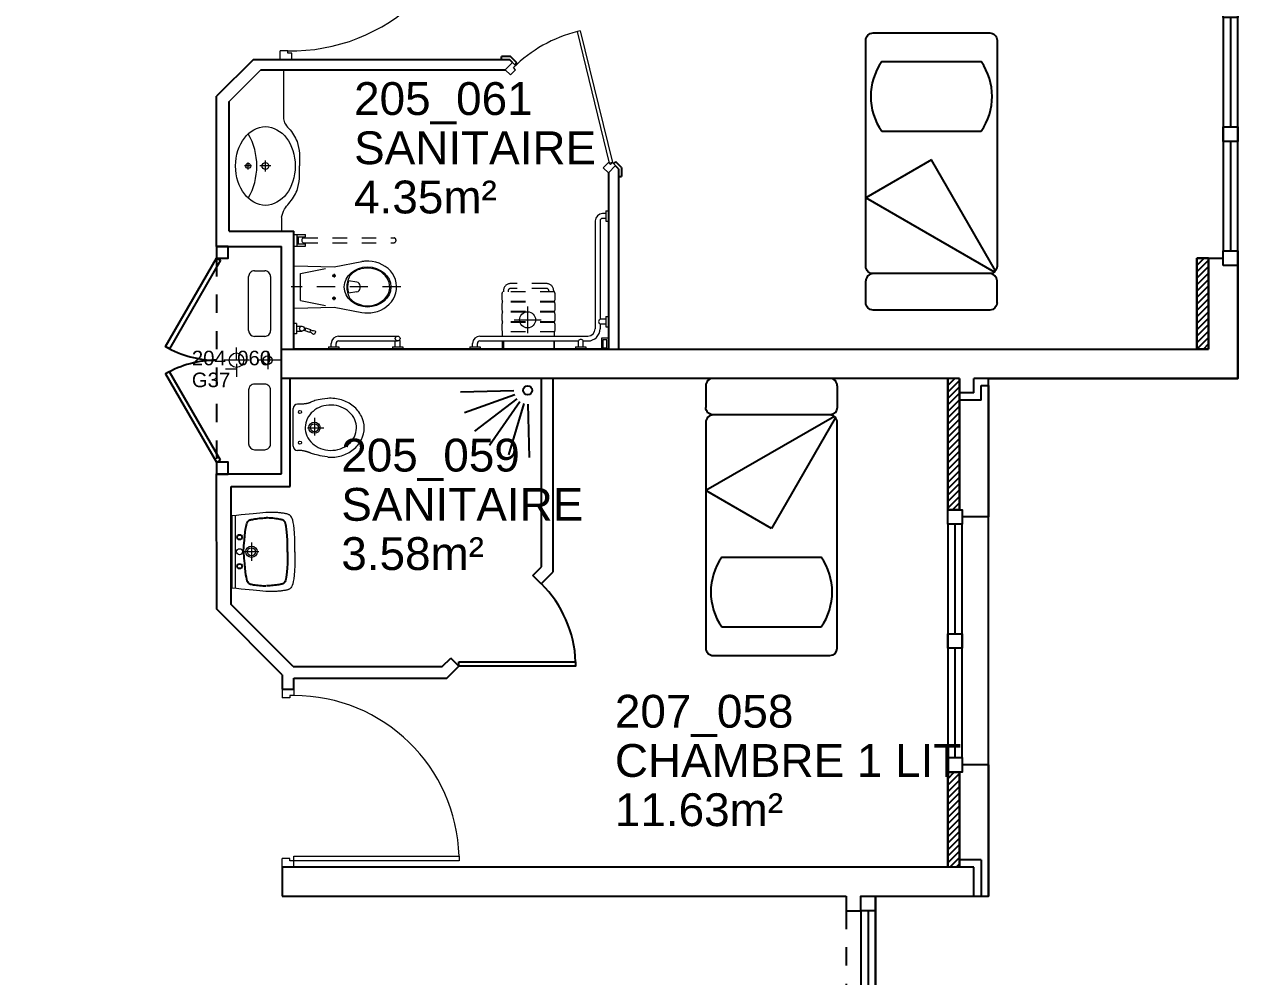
# Model space of a CAD drawing. Header units: metres. Extents: x -5 to 211, y -2 to 116.
# Drawn here: x 202.53 to 210.85, y 55.72 to 62.25 of the extents above; entities that cross this region are included whole.
import ezdxf

# ---------------------------------------------------------------- set-up
doc = ezdxf.new("R2010")
doc.units = ezdxf.units.M
doc.header["$MEASUREMENT"] = 0
for name, pattern in [('CACHÉ', [0.25, 0.125, -0.125]), ('CONTINU', [0]), ('HIDDEN2', [0.1875, 0.125, -0.0625])]:
    doc.linetypes.add(name, pattern=pattern)
doc.layers.get('0').update_dxf_attribs({"linetype": 'CONTINUOUS'})
for name, color, linetype, lineweight in [('003 Mur porteur', 7, 'CONTINUOUS', 18), ('A_PORT', 8, 'CONTINUOUS', 0), ('A_SANI', 5, 'CONTINU', 0)]:
    doc.layers.add(name, color=color, linetype=linetype, lineweight=lineweight)
for name, color, linetype in [('003 murs porteurs', 7, 'CONTINUOUS'), ('004 cloisons', 7, 'CONTINUOUS'), ('004 isolation', 7, 'CONTINUOUS'), ('005 Portes', 7, 'CONTINUOUS'), ('007 Fenêtre', 7, 'CONTINUOUS'), ('011 Sanitaire', 5, 'CONTINUOUS'), ('400 Lits', 150, 'CONTINUOUS'), ('A_Etiqu_Gaine', 8, 'CONTINUOUS'), ('A_Etiqu_Gaine_code', 8, 'CONTINUOUS'), ('A_Etiqu_Local', 8, 'CONTINUOUS'), ('A_PORT_Creer', 8, 'CONTINUOUS'), ('CONTOUR', 54, 'CONTINUOUS')]:
    doc.layers.add(name, color=color, linetype=linetype)
doc.styles.add('Attribut', font='arial.ttf')

# ---------------------------------------------------------------- blocks, each defined once
blk = doc.blocks.new('BROCA4-G957')
at = {"layer": '004 cloisons', "color": 1, "linetype": 'Continuous'}
for p, q in [((65.799568, 16.849983), (65.799561, 15.249981)), ((65.849564, 16.849983), (65.849564, 16.099981)), ((65.899559, 15.249981), (65.899567, 16.849983)), ((65.849564, 15.999983), (65.849564, 15.249981))]:
    blk.add_line(p, q, dxfattribs=at)
at = {"layer": '004 cloisons', "color": 7, "linetype": 'Continuous'}
for points in [[(65.799568, 16.849983), (65.799568, 16.949982), (65.899567, 16.949982), (65.899567, 16.849983)], [(65.799568, 15.999983), (65.799568, 16.099981), (65.899567, 16.099981), (65.899567, 15.999983)], [(65.799561, 15.149982), (65.799561, 15.249981), (65.899559, 15.249981), (65.899559, 15.149982)]]:
    blk.add_lwpolyline(points, close=True, dxfattribs=at)
blk = doc.blocks.new('BROCA4-G1077')
at = {"layer": '004 cloisons', "color": 1, "linetype": 'Continuous'}
for p, q in [((63.911427, 13.375127), (63.911411, 11.775125)), ((63.961414, 13.375127), (63.961414, 12.625125)), ((64.011429, 11.775125), (64.011429, 13.375127)), ((63.961414, 12.525126), (63.961414, 11.775125))]:
    blk.add_line(p, q, dxfattribs=at)
at = {"layer": '004 cloisons', "color": 7, "linetype": 'Continuous'}
for points in [[(63.911427, 13.375127), (63.911427, 13.475125), (64.011429, 13.475125), (64.011429, 13.375127)], [(63.911427, 12.525126), (63.911427, 12.625125), (64.011429, 12.625125), (64.011429, 12.525126)], [(63.911411, 11.675126), (63.911411, 11.775125), (64.011429, 11.775125), (64.011429, 11.675126)]]:
    blk.add_lwpolyline(points, close=True, dxfattribs=at)
blk = doc.blocks.new('BROCA4-G1076')
at = {"layer": '005 Portes', "color": 7, "linetype": 'Continuous'}
for points in [[(58.925999, 15.184748), (58.576, 14.578531), (58.550018, 14.593531), (58.900017, 15.199747)], [(58.925999, 13.814745), (58.576, 14.420961), (58.550018, 14.405962), (58.900017, 13.799746)]]:
    blk.add_lwpolyline(points, close=True, dxfattribs=at)
at = {"layer": '005 Portes', "color": 3, "linetype": 'Continuous'}
for centre, start, end in [((58.900017, 15.199747), 239.999979, 269.999973), ((58.900017, 13.799746), 89.999989, 119.99999)]:
    blk.add_arc(centre, 0.7, start, end, dxfattribs=at)
blk = doc.blocks.new('BROCA4-G1075')
at = {"layer": '005 Portes', "color": 6, "linetype": 'CACHÉ'}
blk.add_line((58.900017, 15.199747), (58.900017, 13.799746), dxfattribs=at)
at = {"layer": '005 Portes', "color": 7, "linetype": 'Continuous'}
for points in [[(58.900017, 15.199747), (58.980019, 15.199747), (58.980019, 15.279749), (58.900017, 15.279749)], [(58.900017, 13.719744), (58.980019, 13.719744), (58.980019, 13.799746), (58.900017, 13.799746)]]:
    blk.add_lwpolyline(points, close=True, dxfattribs=at)
at = {"layer": '005 Portes'}
blk.add_blockref('BROCA4-G1076', (0, 0), dxfattribs=at)
blk = doc.blocks.new('BROCA4-G1080')
at = {"layer": '004 cloisons', "color": 1, "linetype": 'Continuous'}
for p, q in [((63.316006, 10.724754), (63.315998, 9.224758)), ((63.365993, 10.724754), (63.365993, 9.324757)), ((63.416004, 10.724754), (63.416004, 9.324757))]:
    blk.add_line(p, q, dxfattribs=at)
at = {"layer": '004 cloisons', "color": 7, "linetype": 'Continuous'}
for points in [[(63.316006, 10.724754), (63.316006, 10.824753), (63.416004, 10.824753), (63.416004, 10.724754)], [(63.316006, 9.224758), (63.316006, 9.324757), (63.416004, 9.324757), (63.416004, 9.224758)]]:
    blk.add_lwpolyline(points, close=True, dxfattribs=at)
blk = doc.blocks.new('A_Etiqu_Local')
at = {"style": 'Attribut', "flags": 1}
for tag, p in [('CODE_HOPITAL', (-0.4463, 1.9645)), ('CODE_SITE', (-0.4463, 1.7395)), ('CODE_BATIMENT', (-0.4463, 1.5145)), ('CODE_SECTEUR', (-0.4463, 1.2895)), ('CODE_ETAGE', (-0.4463, 1.0645)), ('NOM_NORMALISE', (-0.4463, -0.843)), ('SECTEUR_ACTIVITE', (-0.4463, -1.068)), ('SOUS_SECTEUR_ACTIVITE', (-0.4463, -1.293)), ('VOLUME', (-0.4463, -1.518)), ('SERVICE', (-0.4463, -1.743)), ('CODE_UG', (-0.4463, -1.968)), ('CODE_UA', (-0.4463, -2.193)), ('CODE_POLE', (-0.4463, -2.418)), ('OCCUPANT_EXTERNE', (-0.4463, -2.643)), ('DISPONIBILITE', (-0.4463, -2.868)), ('ACCES_HANDICAPES', (-0.4463, -3.093)), ('NATURE_SOL', (-0.4463, -3.318)), ('RISQUE_LABORATOIRE', (-0.4463, -3.543)), ('AMIANTE', (-0.4463, -3.768))]:
    blk.add_attdef(tag, p, '', height=0.15, dxfattribs=at)
at = {"layer": 'A_Etiqu_Local', "style": 'Attribut'}
for tag, p in [('CODE_PIECE', (-0.4437, 0.5281)), ('NOM_USAGE', (-0.4437, 0.1906)), ('SURFACE', (-0.4437, -0.1469))]:
    blk.add_attdef(tag, p, '', height=0.225, dxfattribs=at)
blk = doc.blocks.new('A_Etiqu_Gaine')
at = {"style": 'Attribut', "flags": 1}
for tag, p in [('CODE_HOPITAL', (-0.4323, 0.8651)), ('CODE_SITE', (-0.4323, 0.7151)), ('CODE_BATIMENT', (-0.4323, 0.5651)), ('CODE_SECTEUR', (-0.4323, 0.4151)), ('CODE_ETAGE', (-0.4323, 0.2651)), ('NOM_NORMALISE', (-0.4323, -0.3349)), ('SECTEUR_ACTIVITE', (-0.4323, -0.4849)), ('SOUS_SECTEUR_ACTIVITE', (-0.4323, -0.6349)), ('SURFACE', (-0.4323, -0.7849)), ('CODE_UG', (-0.4323, -0.9349)), ('CODE_POLE', (-0.4323, -1.0849)), ('AMIANTE', (-0.4323, -1.2349))]:
    blk.add_attdef(tag, p, '', height=0.1, dxfattribs=at)
at = {"layer": 'A_Etiqu_Gaine', "style": 'Attribut'}
blk.add_attdef('NOM_USAGE', (-0.4323, -0.1849), '', height=0.1, dxfattribs=at)
at = {"layer": 'A_Etiqu_Gaine_code', "style": 'Attribut'}
blk.add_attdef('CODE_PIECE', (-0.4323, -0.0349), '', height=0.1, dxfattribs=at)
blk = doc.blocks.new('BROCA4-G1069')
at = {"layer": '011 Sanitaire', "linetype": 'Continuous'}
for points in [[(59.078861, 13.189302), (59.081828, 13.233265), (59.084756, 13.270499), (59.087667, 13.301618), (59.090578, 13.32723), (59.093509, 13.347949), (59.096479, 13.364384), (59.099506, 13.377148), (59.102611, 13.38685), (59.105812, 13.394102), (59.109128, 13.399515), (59.109128, 13.399515), (59.11084, 13.401716), (59.112612, 13.403639), (59.114471, 13.405317), (59.116444, 13.406779), (59.118558, 13.408056), (59.12084, 13.409178), (59.123316, 13.410175), (59.126014, 13.411079), (59.12896, 13.411919), (59.132181, 13.412726), (59.132181, 13.412726), (59.139495, 13.414317), (59.147864, 13.415873), (59.157138, 13.417369), (59.167165, 13.41878), (59.177793, 13.420081), (59.188871, 13.421247), (59.200247, 13.422255), (59.211769, 13.423078), (59.223286, 13.423693), (59.234646, 13.424074)], [(59.078861, 13.192659), (59.081828, 13.148701), (59.084756, 13.111469), (59.087667, 13.080352), (59.090578, 13.05474), (59.093509, 13.034021), (59.096479, 13.017585), (59.099506, 13.004821), (59.102611, 12.995118), (59.105812, 12.987866), (59.109128, 12.982452), (59.109128, 12.982452), (59.11084, 12.980252), (59.112612, 12.978329), (59.114471, 12.976651), (59.116444, 12.97519), (59.118558, 12.973914), (59.12084, 12.972793), (59.123316, 12.971796), (59.126014, 12.970893), (59.12896, 12.970054), (59.132181, 12.969247), (59.132181, 12.969247), (59.139492, 12.967657), (59.147847, 12.966102), (59.157079, 12.964608), (59.167025, 12.963199), (59.17752, 12.961902), (59.1884, 12.960739), (59.199498, 12.959738), (59.210652, 12.958922), (59.221695, 12.958318), (59.232464, 12.957949)]]:
    blk.add_lwpolyline(points, dxfattribs=at)
blk = doc.blocks.new('BROCA4-G1070')
at = {"layer": '011 Sanitaire', "linetype": 'Continuous'}
for points in [[(59.380894, 13.189302), (59.380501, 13.233265), (59.379633, 13.270499), (59.378328, 13.301618), (59.376622, 13.32723), (59.374555, 13.347949), (59.372164, 13.364384), (59.369487, 13.377148), (59.366562, 13.38685), (59.363427, 13.394102), (59.36012, 13.399515), (59.36012, 13.399515), (59.358409, 13.401716), (59.356637, 13.403639), (59.354779, 13.405317), (59.352806, 13.406779), (59.350692, 13.408056), (59.34841, 13.409178), (59.345934, 13.410175), (59.343237, 13.411079), (59.340291, 13.411919), (59.33707, 13.412726), (59.33707, 13.412726), (59.329756, 13.414317), (59.321386, 13.415873), (59.312112, 13.417369), (59.302084, 13.41878), (59.291455, 13.420081), (59.280377, 13.421247), (59.269, 13.422255), (59.257478, 13.423078), (59.24596, 13.423693), (59.2346, 13.424074)], [(59.380894, 13.192659), (59.380501, 13.148701), (59.379633, 13.111469), (59.378328, 13.080352), (59.376622, 13.05474), (59.374555, 13.034021), (59.372164, 13.017585), (59.369487, 13.004821), (59.366562, 12.995118), (59.363427, 12.987866), (59.36012, 12.982452), (59.36012, 12.982452), (59.358409, 12.980252), (59.356637, 12.978329), (59.354779, 12.976651), (59.352806, 12.97519), (59.350692, 12.973914), (59.34841, 12.972793), (59.345934, 12.971796), (59.343237, 12.970893), (59.340291, 12.970054), (59.33707, 12.969247), (59.33707, 12.969247), (59.329758, 12.967657), (59.321404, 12.966102), (59.31217, 12.964608), (59.302224, 12.963199), (59.291728, 12.961902), (59.280848, 12.960739), (59.269749, 12.959738), (59.258595, 12.958922), (59.247551, 12.958318), (59.236782, 12.957949)]]:
    blk.add_lwpolyline(points, dxfattribs=at)

msp = doc.modelspace()

# ---------------------------------------------------------------- linework, layer by layer
at = {"layer": '003 Mur porteur', "color": 8, "linetype": 'Continuous'}
msp.add_line((204.1535, 61.9374), (203.9367, 61.7206), dxfattribs=at)
at = {"layer": '003 murs porteurs', "color": 8, "linetype": 'Continuous'}
for p, q in [((209.0413, 59.7216), (209.0413, 59.8212)), ((209.0913, 59.7716), (209.1413, 59.7716)), ((209.0913, 59.6716), (209.0913, 59.7716)), ((209.0413, 59.7216), (208.9413, 59.7216)), ((209.0913, 59.6716), (208.9413, 59.6716)), ((209.1413, 57.1712), (209.1413, 56.2709)), ((209.0913, 56.5209), (208.9413, 56.5209)), ((209.0913, 56.5209), (209.0913, 56.2709)), ((209.0413, 56.4709), (204.2999, 56.4709)), ((204.2999, 56.4709), (204.2999, 56.2709)), ((209.0413, 56.2709), (209.0413, 56.4709)), ((204.2999, 56.2709), (208.1659, 56.2709)), ((208.2659, 56.2709), (209.0413, 56.2709)), ((209.0913, 56.2709), (209.1413, 56.2709))]:
    msp.add_line(p, q, dxfattribs=at)
at = {"layer": '003 murs porteurs', "color": 8, "linetype": 'CACHÉ'}
msp.add_line((208.1659, 56.1709), (208.1659, 54.7709), dxfattribs=at)
at = {"layer": '003 murs porteurs', "color": 8, "linetype": 'Continuous'}
for points in [[(210.6494, 60.0215), (210.5694, 60.0215), (210.5694, 60.646)], [(210.5694, 60.646), (210.7494, 60.646)], [(210.6494, 60.646), (210.6494, 60.0212)], [(210.8494, 60.5961), (210.8494, 59.8212), (209.0413, 59.8212)], [(204.2945, 60.0212), (210.6494, 60.0212)], [(208.9413, 59.8212), (204.2945, 59.8212)], [(208.9413, 59.8212), (208.9413, 58.9212), (208.8613, 58.9212), (208.8613, 59.8212)], [(209.1413, 59.7716), (209.1413, 58.8712), (208.9613, 58.8712)], [(209.1413, 57.1712), (208.9613, 57.1712)], [(208.9413, 56.4709), (208.9413, 57.1212), (208.8613, 57.1212), (208.8613, 56.4709)]]:
    msp.add_lwpolyline(points, dxfattribs=at)
at = {"layer": '004 cloisons', "color": 8, "linetype": 'Continuous'}
for p, q in [((204.1022, 62.0074), (203.8499, 61.7551)), ((204.1022, 62.0074), (205.8564, 62.0074)), ((205.8647, 62.0274), (205.8029, 62.0274)), ((205.8029, 62.0074), (205.8029, 62.0274)), ((205.8772, 61.9866), (205.8564, 62.0074)), ((205.9084, 61.9837), (205.8647, 62.0274)), ((205.9084, 61.9837), (205.8942, 61.9696)), ((204.1535, 61.9374), (205.8274, 61.9374)), ((203.8499, 60.7259), (203.8499, 61.7551)), ((203.9367, 60.8314), (203.9367, 61.7206)), ((206.5712, 61.2926), (206.5854, 61.3067)), ((206.6251, 61.267), (206.5854, 61.3067)), ((206.5351, 61.2303), (206.5351, 60.0212)), ((206.6051, 61.2587), (206.5843, 61.2795)), ((206.6051, 61.2587), (206.6051, 60.0212)), ((206.6251, 61.267), (206.6251, 61.2052)), ((206.6051, 61.2052), (206.6251, 61.2052)), ((203.9367, 60.8314), (204.3799, 60.8314)), ((203.8499, 60.7259), (204.2945, 60.7259)), ((204.2945, 59.1659), (204.2945, 60.7259)), ((204.3548, 59.0805), (204.3548, 59.8212)), ((206.0763, 58.5286), (206.0763, 59.8212)), ((206.1563, 58.4955), (206.1563, 59.8212)), ((203.8502, 58.239), (203.8499, 59.1659)), ((203.8499, 59.1659), (204.2945, 59.1659)), ((203.9499, 59.0805), (204.3548, 59.0805)), ((203.9502, 58.2708), (203.9499, 59.0805)), ((206.0175, 58.4699), (206.0763, 58.5286)), ((206.0741, 58.4133), (206.1563, 58.4955)), ((206.0741, 58.4133), (206.0175, 58.4699)), ((204.3002, 57.789), (203.8502, 58.239)), ((204.3755, 57.8455), (203.9502, 58.2708)), ((205.3956, 57.8455), (205.4543, 57.9042)), ((205.5109, 57.8476), (205.4543, 57.9042)), ((204.3755, 57.8455), (205.3956, 57.8455)), ((205.4287, 57.7655), (205.5109, 57.8476)), ((204.3002, 57.789), (204.2999, 57.6906)), ((204.3799, 57.6906), (204.3799, 57.7655)), ((204.3799, 57.7655), (205.4287, 57.7655)), ((204.2999, 57.6906), (204.3799, 57.6906)), ((208.1659, 56.2709), (208.1659, 56.1709)), ((208.2659, 56.1709), (208.2659, 56.2709)), ((208.1659, 56.1709), (208.2659, 56.1709))]:
    msp.add_line(p, q, dxfattribs=at)
msp.add_lwpolyline([(206.5351, 60.021), (204.3799, 60.0212), (204.3799, 60.8304)], dxfattribs=at)
at = {"layer": '004 isolation', "color": 8, "linetype": 'Continuous'}
for p, q in [((210.5694, 60.646), (210.5694, 60.0215)), ((210.6494, 60.646), (210.5694, 60.646)), ((210.5753, 60.646), (210.5694, 60.6401)), ((210.5694, 60.5959), (210.6195, 60.646)), ((210.6494, 60.0215), (210.6494, 60.646)), ((210.6494, 60.6317), (210.5694, 60.5517)), ((210.5694, 60.5076), (210.6494, 60.5876)), ((210.6494, 60.5434), (210.5694, 60.4634)), ((210.5694, 60.4192), (210.6494, 60.4992)), ((210.6494, 60.455), (210.5694, 60.375)), ((210.5694, 60.3308), (210.6494, 60.4108)), ((210.6494, 60.3666), (210.5694, 60.2866)), ((210.5694, 60.2424), (210.6494, 60.3224)), ((210.6494, 60.2782), (210.5694, 60.1982)), ((210.5694, 60.154), (210.6494, 60.234)), ((210.6494, 60.1898), (210.5694, 60.1098)), ((210.5694, 60.0656), (210.6494, 60.1456)), ((210.6494, 60.1014), (210.5695, 60.0215)), ((210.6137, 60.0215), (210.6494, 60.0572)), ((210.5694, 60.0215), (210.6494, 60.0215)), ((208.9413, 59.8212), (208.8613, 59.8212)), ((208.8613, 59.8212), (208.8613, 58.9212)), ((208.8666, 59.8212), (208.8613, 59.8159)), ((208.8613, 59.7717), (208.9108, 59.8212)), ((208.9413, 59.8075), (208.8613, 59.7275)), ((208.9413, 58.9212), (208.9413, 59.8212)), ((208.8613, 59.6833), (208.9413, 59.7633)), ((208.9413, 59.7191), (208.8613, 59.6391)), ((208.8613, 59.5949), (208.9413, 59.6749)), ((208.9413, 59.6308), (208.8613, 59.5508)), ((208.8613, 59.5066), (208.9413, 59.5866)), ((208.9413, 59.5424), (208.8613, 59.4624)), ((208.8613, 59.4182), (208.9413, 59.4982)), ((208.9413, 59.454), (208.8613, 59.374)), ((208.8613, 59.3298), (208.9413, 59.4098)), ((208.9413, 59.3655), (208.8613, 59.2855)), ((208.8613, 59.2413), (208.9413, 59.3213)), ((208.9413, 59.2771), (208.8613, 59.1971)), ((208.8613, 59.1529), (208.9413, 59.2329)), ((208.9413, 59.1887), (208.8613, 59.1087)), ((208.8613, 59.0646), (208.9413, 59.1446)), ((208.9413, 59.1004), (208.8613, 59.0204)), ((208.8613, 58.9762), (208.9413, 59.0562)), ((208.9413, 59.012), (208.8613, 58.932)), ((208.8613, 58.9212), (208.9413, 58.9212)), ((208.8947, 58.9213), (208.9413, 58.9678)), ((208.9413, 58.9236), (208.9389, 58.9213)), ((208.8613, 56.4709), (208.8613, 57.1212)), ((208.8613, 57.1212), (208.9413, 57.1212)), ((208.8625, 57.1212), (208.8613, 57.12)), ((208.8613, 57.0758), (208.9067, 57.1212)), ((208.9413, 57.1116), (208.8613, 57.0316)), ((208.8613, 56.9874), (208.9413, 57.0674)), ((208.9413, 57.1212), (208.9413, 56.4709)), ((208.9413, 57.0232), (208.8613, 56.9432)), ((208.8613, 56.8991), (208.9413, 56.9791)), ((208.9413, 56.9349), (208.8613, 56.8549)), ((208.8613, 56.8107), (208.9413, 56.8907)), ((208.9413, 56.8465), (208.8613, 56.7665)), ((208.8613, 56.7223), (208.9413, 56.8023)), ((208.9413, 56.7581), (208.8613, 56.6781)), ((208.8613, 56.6339), (208.9413, 56.7139)), ((208.9413, 56.6697), (208.8613, 56.5897)), ((208.8613, 56.5455), (208.9413, 56.6255)), ((208.9413, 56.5813), (208.8613, 56.5013)), ((208.875, 56.4709), (208.9413, 56.5371)), ((208.9413, 56.4929), (208.9192, 56.4709)), ((208.9413, 56.4709), (208.8613, 56.4709))]:
    msp.add_line(p, q, dxfattribs=at)
at = {"layer": '400 Lits', "color": 8, "linetype": 'Continuous'}
for p, q in [((208.4093, 61.9929), (209.0909, 61.9929)), ((208.4093, 61.5158), (209.0909, 61.5158)), ((208.7501, 61.319), (208.3001, 61.0592)), ((209.1892, 60.5585), (208.7501, 61.319)), ((209.1812, 60.5505), (208.3001, 61.0592)), ((208.3001, 60.3396), (208.3001, 60.4896)), ((209.1501, 60.5396), (208.3501, 60.5396)), ((209.2001, 60.3396), (209.2001, 60.4896)), ((207.2035, 59.7712), (207.2035, 59.6213)), ((208.1035, 59.7712), (208.1035, 59.6213)), ((208.0847, 59.5604), (207.2035, 59.0516)), ((208.0535, 59.5712), (207.2535, 59.5712)), ((208.0926, 59.5524), (207.6535, 58.7918)), ((207.6535, 58.7918), (207.2035, 59.0516)), ((207.3127, 58.5951), (207.9943, 58.5951)), ((207.3127, 58.118), (207.9943, 58.118))]:
    msp.add_line(p, q, dxfattribs=at)
for points in [[(208.3001, 60.5893), (208.3001, 62.1396, -0.414214), (208.3501, 62.1896), (209.1501, 62.1896, -0.414214), (209.2001, 62.1396), (209.2001, 60.5893)], [(209.2001, 60.5896, -0.414213), (209.1501, 60.5396), (208.3501, 60.5396, -0.414214), (208.3001, 60.5896)], [(209.2001, 60.4896, 0.414213), (209.1501, 60.5396), (208.3501, 60.5396, 0.414214), (208.3001, 60.4896)], [(209.2001, 60.3396, -0.414213), (209.1501, 60.2896), (208.3501, 60.2896, -0.414214), (208.3001, 60.3396)], [(208.1035, 59.7712, 0.414214), (208.0535, 59.8212), (207.2535, 59.8212, 0.414214), (207.2035, 59.7712)], [(208.1035, 59.6213, -0.414213), (208.0535, 59.5713), (207.2535, 59.5712, -0.414214), (207.2035, 59.6213)], [(208.1035, 59.5212, 0.414214), (208.0535, 59.5712), (207.2535, 59.5712, 0.414214), (207.2035, 59.5212)], [(207.2035, 59.5215), (207.2035, 57.9713, 0.414214), (207.2535, 57.9213), (208.0535, 57.9212, 0.414213), (208.1035, 57.9713), (208.1035, 59.5215)]]:
    msp.add_lwpolyline(points, format="xyb", dxfattribs=at)
for centre, start, end in [((208.7501, 61.7543), 145.00777, 214.99254), ((208.7501, 61.7543), 325.00791, 34.99193), ((207.6535, 58.3565), 145.00777, 214.99254), ((207.6535, 58.3565), 325.00791, 34.99193)]:
    msp.add_arc(centre, 0.416, start, end, dxfattribs=at)
at = {"layer": 'A_PORT', "color": 8}
for p, q in [((206.544, 61.2963), (206.323, 62.1993)), ((206.3425, 62.2039), (206.3231, 62.1991)), ((206.3425, 62.2039), (206.5634, 61.301)), ((206.5634, 61.301), (206.544, 61.2963))]:
    msp.add_line(p, q, dxfattribs=at)
at = {"layer": 'A_PORT', "color": 8, "linetype": 'Continuous'}
for p, q in [((204.3382, 62.0673), (204.286, 62.0673)), ((204.286, 62.0074), (204.286, 62.0673)), ((204.3382, 62.0513), (204.3382, 62.0673)), ((204.286, 62.0074), (204.366, 62.0074)), ((204.366, 62.0513), (204.3382, 62.0513)), ((204.366, 62.0074), (204.366, 62.0513)), ((204.2999, 57.6906), (204.3799, 57.6906)), ((204.2999, 57.6906), (204.2999, 57.6308)), ((204.3799, 57.6468), (204.3521, 57.6468)), ((204.3521, 57.6468), (204.3521, 57.6308)), ((204.3799, 57.6906), (204.3799, 57.6468)), ((204.3521, 57.6308), (204.2999, 57.6308)), ((204.3521, 56.5308), (204.2999, 56.5308)), ((204.2999, 56.4709), (204.2999, 56.5308)), ((204.3521, 56.5148), (204.3521, 56.5308)), ((205.5115, 56.5148), (204.3521, 56.5148)), ((204.3799, 56.5448), (205.5115, 56.5448)), ((204.3799, 56.4709), (204.3799, 56.5448)), ((205.5115, 56.5448), (205.5115, 56.5148)), ((204.2999, 56.4709), (204.3799, 56.4709))]:
    msp.add_line(p, q, dxfattribs=at)
at = {"layer": 'A_PORT', "color": 8}
for points in [[(205.8987, 61.9374), (205.8846, 61.9516), (205.8987, 61.9657), (205.8775, 61.9869), (205.828, 61.9374), (205.8634, 61.9021), (205.8987, 61.9374)], [(206.5846, 61.2798), (206.5634, 61.301), (206.5493, 61.2869), (206.5351, 61.301), (206.4998, 61.2657), (206.5351, 61.2303), (206.5846, 61.2798)]]:
    msp.add_lwpolyline(points, dxfattribs=at)
at = {"layer": 'A_PORT', "color": 8, "linetype": 'Continuous'}
for centre, radius, start, end in [((204.366, 63.297), 1.23, 268.70574, 0), ((204.3799, 56.5148), 1.132, 1.51862, 90)]:
    msp.add_arc(centre, radius, start, end, dxfattribs=at)
at = {"layer": 'A_PORT', "color": 8}
msp.add_arc((206.5493, 61.2869), 0.94, 103.92465, 135, dxfattribs=at)
at = {"layer": 'A_PORT_Creer', "color": 8}
msp.add_lwpolyline([(205.5109, 57.8776), (206.3109, 57.8776), (206.3109, 57.8476), (205.5109, 57.8476)], close=True, dxfattribs=at)
msp.add_arc((205.5073, 57.8452), 0.8043, 2.31093, 44.9392, dxfattribs=at)
at = {"layer": 'A_SANI', "color": 8, "linetype": 'Continuous'}
for p, q in [((204.3083, 61.9374), (204.3083, 61.6087)), ((204.1843, 61.2393), (204.1843, 61.3158)), ((204.09, 61.2775), (204.0421, 61.2775)), ((204.066, 61.2536), (204.066, 61.3014)), ((204.2226, 61.2775), (204.1461, 61.2775)), ((204.2952, 60.9246), (204.2952, 60.8314)), ((206.4451, 60.9014), (206.4451, 60.1612)), ((206.4781, 60.9014), (206.4781, 60.2267)), ((206.5184, 60.9514), (206.4951, 60.9514)), ((206.5184, 60.9184), (206.4951, 60.9184)), ((206.5184, 60.9703), (206.5351, 60.9703)), ((206.5184, 60.9703), (206.5184, 60.8996)), ((206.5184, 60.8996), (206.5351, 60.8996)), ((204.3799, 60.8069), (204.4594, 60.8069)), ((204.4009, 60.7289), (204.4009, 60.8069)), ((204.4594, 60.791), (204.4594, 60.8069)), ((204.3799, 60.7289), (204.4594, 60.7289)), ((204.4009, 60.791), (204.4594, 60.791)), ((204.4009, 60.7447), (204.4594, 60.7447)), ((204.4119, 60.7447), (204.4119, 60.791)), ((204.4518, 60.7844), (204.4518, 60.791)), ((204.4518, 60.7447), (204.4518, 60.7514)), ((204.4594, 60.7289), (204.4594, 60.7447)), ((204.1094, 60.5592), (204.1794, 60.5592)), ((204.3845, 60.593), (204.6545, 60.5855)), ((204.4252, 60.5411), (204.5952, 60.5753)), ((204.6545, 60.5855), (204.845, 60.6219)), ((204.0694, 60.1492), (204.0694, 60.5192)), ((204.2194, 60.5192), (204.2194, 60.1492)), ((204.4252, 60.3549), (204.4252, 60.5411)), ((204.6425, 60.5255), (204.6665, 60.5255)), ((204.6545, 60.5375), (204.6545, 60.5135)), ((204.812, 60.4811), (204.7539, 60.4908)), ((204.812, 60.4149), (204.7537, 60.4051)), ((204.8328, 60.4395), (204.8328, 60.4564)), ((204.3845, 60.303), (204.6545, 60.3105)), ((204.4252, 60.3549), (204.5952, 60.3206)), ((204.6425, 60.3705), (204.6665, 60.3705)), ((204.6545, 60.3585), (204.6545, 60.3825)), ((204.6545, 60.3105), (204.845, 60.274)), ((205.9813, 60.3151), (205.9813, 60.1306)), ((206.5184, 60.2267), (206.4781, 60.2267)), ((206.5184, 60.2456), (206.5184, 60.1749)), ((206.5184, 60.2456), (206.5351, 60.2456)), ((206.5351, 60.2456), (206.5351, 60.1749)), ((204.3966, 60.1976), (204.3799, 60.1976)), ((204.3799, 60.1269), (204.3799, 60.1976)), ((204.3966, 60.1976), (204.3966, 60.1269)), ((204.3966, 60.1788), (204.4347, 60.1788)), ((204.3966, 60.1458), (204.4369, 60.1458)), ((204.4562, 60.1484), (204.4471, 60.1513)), ((204.461, 60.1633), (204.4506, 60.1666)), ((204.4558, 60.1473), (204.4613, 60.1645)), ((204.4898, 60.1364), (204.4558, 60.1473)), ((204.4953, 60.1536), (204.4613, 60.1645)), ((204.4898, 60.1364), (204.4953, 60.1536)), ((204.5028, 60.1499), (204.495, 60.1524)), ((205.889, 60.2228), (206.0736, 60.2228)), ((206.4781, 60.1937), (206.4781, 60.1612)), ((206.5184, 60.1937), (206.4781, 60.1937)), ((206.5184, 60.1749), (206.5351, 60.1749)), ((204.1794, 60.1092), (204.1094, 60.1092)), ((204.3966, 60.1269), (204.3799, 60.1269)), ((204.498, 60.135), (204.4902, 60.1375)), ((204.6358, 60.0379), (204.6358, 60.0611)), ((204.6688, 60.0379), (204.6688, 60.0611)), ((204.6858, 60.1111), (205.0905, 60.1111)), ((204.6858, 60.0781), (205.0905, 60.0781)), ((205.074, 60.0379), (205.074, 60.0781)), ((205.107, 60.0379), (205.107, 60.0781)), ((205.6049, 60.038), (205.6049, 60.0612)), ((205.6379, 60.038), (205.6379, 60.0612)), ((205.6549, 60.1112), (206.3951, 60.1112)), ((205.6549, 60.0782), (206.3296, 60.0782)), ((206.3296, 60.038), (206.3296, 60.0782)), ((206.3626, 60.038), (206.3626, 60.0782)), ((206.3626, 60.0782), (206.3951, 60.0782)), ((206.5351, 60.0962), (206.4882, 60.0962)), ((206.4882, 60.0962), (206.4882, 60.0212)), ((206.5251, 60.0862), (206.4982, 60.0862)), ((206.4982, 60.0862), (206.4982, 60.0312)), ((206.5251, 60.0312), (206.5251, 60.0862)), ((206.5351, 60.0212), (206.5351, 60.0962)), ((203.9861, 59.9458), (203.9861, 60.0336)), ((204.1999, 60.0073), (204.1999, 59.8843)), ((204.617, 60.0379), (204.617, 60.0211)), ((204.617, 60.0379), (204.6877, 60.0379)), ((204.6877, 60.0379), (204.6877, 60.0211)), ((205.0551, 60.0379), (205.1258, 60.0379)), ((205.0551, 60.0379), (205.0551, 60.0211)), ((205.0551, 60.0211), (205.1258, 60.0211)), ((205.1258, 60.0379), (205.1258, 60.0211)), ((205.586, 60.038), (205.6567, 60.038)), ((205.586, 60.038), (205.586, 60.0212)), ((205.6567, 60.038), (205.6567, 60.0212)), ((206.3108, 60.038), (206.3108, 60.0212)), ((206.3108, 60.038), (206.3815, 60.038)), ((206.3108, 60.0212), (206.3815, 60.0212)), ((206.3815, 60.038), (206.3815, 60.0212)), ((206.4882, 60.0212), (206.5351, 60.0212)), ((206.4982, 60.0312), (206.5251, 60.0312)), ((204.074, 59.9458), (203.8982, 59.9458)), ((203.9861, 59.9207), (203.9861, 59.8329)), ((204.2864, 59.9458), (204.1384, 59.9458)), ((204.0694, 59.7424), (204.0694, 59.3724)), ((204.1794, 59.7824), (204.1094, 59.7824)), ((204.2194, 59.3724), (204.2194, 59.7424)), ((204.4068, 59.6442), (204.4037, 59.6441)), ((204.4116, 59.6442), (204.4068, 59.6442)), ((204.4161, 59.6442), (204.4116, 59.6442)), ((204.4206, 59.6442), (204.4161, 59.6442)), ((204.425, 59.6443), (204.4206, 59.6442)), ((204.4293, 59.6444), (204.425, 59.6443)), ((204.4336, 59.6445), (204.4293, 59.6444)), ((204.4378, 59.6447), (204.4336, 59.6445)), ((204.4421, 59.645), (204.4378, 59.6447)), ((204.4464, 59.6454), (204.4421, 59.645)), ((204.4509, 59.6458), (204.4464, 59.6454)), ((204.4531, 59.6461), (204.4509, 59.6458)), ((204.4554, 59.6463), (204.4531, 59.6461)), ((204.4577, 59.6467), (204.4554, 59.6463)), ((204.46, 59.647), (204.4577, 59.6467)), ((204.4622, 59.6474), (204.46, 59.647)), ((204.4645, 59.6478), (204.4622, 59.6474)), ((204.4667, 59.6482), (204.4645, 59.6478)), ((204.469, 59.6486), (204.4667, 59.6482)), ((204.4711, 59.6491), (204.469, 59.6486)), ((204.4733, 59.6497), (204.4711, 59.6491)), ((204.4754, 59.6502), (204.4733, 59.6497)), ((204.4774, 59.6508), (204.4754, 59.6502)), ((204.4794, 59.6515), (204.4774, 59.6508)), ((204.4815, 59.6522), (204.4794, 59.6515)), ((204.4836, 59.653), (204.4815, 59.6522)), ((204.4857, 59.6538), (204.4836, 59.653)), ((204.488, 59.6547), (204.4857, 59.6538)), ((204.4903, 59.6556), (204.488, 59.6547)), ((204.4927, 59.6566), (204.4903, 59.6556)), ((204.4954, 59.6577), (204.4927, 59.6566)), ((204.5011, 59.6602), (204.4954, 59.6577)), ((204.5077, 59.6628), (204.5011, 59.6602)), ((204.5153, 59.6657), (204.5077, 59.6628)), ((204.5241, 59.6686), (204.5153, 59.6657)), ((204.5342, 59.6715), (204.5241, 59.6686)), ((204.5459, 59.6743), (204.5342, 59.6715)), ((204.5592, 59.677), (204.5459, 59.6743)), ((204.5744, 59.6794), (204.5592, 59.677)), ((204.5915, 59.6815), (204.5744, 59.6794)), ((204.6109, 59.6832), (204.5915, 59.6815)), ((204.3748, 59.3569), (204.3748, 59.6141)), ((204.4717, 59.483), (204.5841, 59.483)), ((204.5206, 59.5514), (204.5206, 59.4293)), ((204.1094, 59.3324), (204.1794, 59.3324)), ((204.4068, 59.3268), (204.4037, 59.3269)), ((204.4116, 59.3268), (204.4068, 59.3268)), ((204.4161, 59.3268), (204.4116, 59.3268)), ((204.4206, 59.3267), (204.4161, 59.3268)), ((204.425, 59.3266), (204.4206, 59.3267)), ((204.4293, 59.3264), (204.425, 59.3266)), ((204.4336, 59.3261), (204.4293, 59.3264)), ((204.4378, 59.3257), (204.4336, 59.3261)), ((204.4421, 59.3251), (204.4378, 59.3257)), ((204.4464, 59.3244), (204.4421, 59.3251)), ((204.4509, 59.3235), (204.4464, 59.3244)), ((204.4531, 59.323), (204.4509, 59.3235)), ((204.4554, 59.3225), (204.4531, 59.323)), ((204.4577, 59.3219), (204.4554, 59.3225)), ((204.46, 59.3212), (204.4577, 59.3219)), ((204.4622, 59.3206), (204.46, 59.3212)), ((204.4645, 59.3199), (204.4622, 59.3206)), ((204.4667, 59.3192), (204.4645, 59.3199)), ((204.469, 59.3185), (204.4667, 59.3192)), ((204.4711, 59.3178), (204.469, 59.3185)), ((204.4733, 59.317), (204.4711, 59.3178)), ((204.4754, 59.3163), (204.4733, 59.317)), ((204.4774, 59.3156), (204.4754, 59.3163)), ((204.4794, 59.3148), (204.4774, 59.3156)), ((204.4815, 59.314), (204.4794, 59.3148)), ((204.4836, 59.3133), (204.4815, 59.314)), ((204.4857, 59.3125), (204.4836, 59.3133)), ((204.488, 59.3116), (204.4857, 59.3125)), ((204.4903, 59.3108), (204.488, 59.3116)), ((204.4927, 59.3098), (204.4903, 59.3108)), ((204.4954, 59.3089), (204.4927, 59.3098)), ((204.5011, 59.3068), (204.4954, 59.3089)), ((204.5077, 59.3046), (204.5011, 59.3068)), ((204.5153, 59.3022), (204.5077, 59.3046)), ((204.5241, 59.2997), (204.5153, 59.3022)), ((204.5342, 59.2971), (204.5241, 59.2997)), ((204.5459, 59.2944), (204.5342, 59.2971)), ((204.5592, 59.2915), (204.5459, 59.2944)), ((204.5744, 59.2887), (204.5592, 59.2915)), ((204.5915, 59.2858), (204.5744, 59.2887)), ((204.6109, 59.2828), (204.5915, 59.2858)), ((204.0998, 58.8933), (204.0737, 58.8907)), ((204.1242, 58.8957), (204.0998, 58.8933)), ((204.1469, 58.8978), (204.1242, 58.8957)), ((204.1676, 58.8996), (204.1469, 58.8978)), ((204.1861, 58.901), (204.1676, 58.8996)), ((204.2025, 58.9021), (204.1861, 58.901)), ((204.2098, 58.9025), (204.2025, 58.9021)), ((204.2166, 58.9027), (204.2098, 58.9025)), ((204.223, 58.9029), (204.2166, 58.9027)), ((204.229, 58.903), (204.223, 58.9029)), ((204.2348, 58.903), (204.229, 58.903)), ((204.2405, 58.9028), (204.2348, 58.903)), ((204.2461, 58.9026), (204.2405, 58.9028)), ((204.2517, 58.9023), (204.2461, 58.9026)), ((204.2574, 58.9019), (204.2517, 58.9023)), ((204.2633, 58.9015), (204.2574, 58.9019)), ((204.2695, 58.9009), (204.2633, 58.9015)), ((204.2759, 58.9003), (204.2695, 58.9009)), ((204.2824, 58.8996), (204.2759, 58.9003)), ((204.289, 58.8989), (204.2824, 58.8996)), ((204.2955, 58.8981), (204.289, 58.8989)), ((204.302, 58.8972), (204.2955, 58.8981)), ((204.3083, 58.8963), (204.302, 58.8972)), ((204.3143, 58.8953), (204.3083, 58.8963)), ((204.32, 58.8943), (204.3143, 58.8953)), ((204.3253, 58.8933), (204.32, 58.8943)), ((204.3302, 58.8922), (204.3253, 58.8933)), ((204.3346, 58.8911), (204.3302, 58.8922)), ((203.9867, 58.8819), (203.9553, 58.8789)), ((203.9553, 58.3835), (203.9553, 58.8789)), ((203.9802, 58.3835), (203.9802, 58.8789)), ((204.017, 58.885), (203.9867, 58.8819)), ((204.046, 58.8879), (204.017, 58.885)), ((204.0737, 58.8907), (204.046, 58.8879)), ((204.3387, 58.8899), (204.3346, 58.8911)), ((204.3423, 58.8885), (204.3387, 58.8899)), ((204.3457, 58.887), (204.3423, 58.8885)), ((204.3488, 58.8854), (204.3457, 58.887)), ((204.3516, 58.8835), (204.3488, 58.8854)), ((204.3543, 58.8813), (204.3516, 58.8835)), ((204.3568, 58.8789), (204.3543, 58.8813)), ((204.3592, 58.8762), (204.3568, 58.8789)), ((204.3637, 58.8695), (204.3592, 58.8762)), ((204.3679, 58.8608), (204.3637, 58.8695)), ((204.3717, 58.8493), (204.3679, 58.8608)), ((204.3752, 58.8342), (204.3717, 58.8493)), ((204.3783, 58.8149), (204.3752, 58.8342)), ((204.381, 58.7906), (204.3783, 58.8149)), ((204.3832, 58.7606), (204.381, 58.7906)), ((204.3849, 58.7242), (204.3832, 58.7606)), ((204.0888, 58.6964), (204.0888, 58.5699)), ((204.3862, 58.6807), (204.3849, 58.7242)), ((204.387, 58.6292), (204.3862, 58.6807)), ((204.1399, 58.6332), (204.0378, 58.6332)), ((204.3862, 58.5817), (204.3849, 58.5382)), ((204.387, 58.6332), (204.3862, 58.5817)), ((204.3832, 58.5018), (204.381, 58.4718)), ((204.3849, 58.5382), (204.3832, 58.5018)), ((204.3679, 58.4016), (204.3637, 58.3929)), ((204.3717, 58.4131), (204.3679, 58.4016)), ((204.3752, 58.4282), (204.3717, 58.4131)), ((204.3783, 58.4475), (204.3752, 58.4282)), ((204.381, 58.4718), (204.3783, 58.4475)), ((203.9867, 58.3804), (203.9553, 58.3835)), ((204.017, 58.3774), (203.9867, 58.3804)), ((204.046, 58.3745), (204.017, 58.3774)), ((204.0737, 58.3717), (204.046, 58.3745)), ((204.0998, 58.3691), (204.0737, 58.3717)), ((204.1242, 58.3667), (204.0998, 58.3691)), ((204.1469, 58.3646), (204.1242, 58.3667)), ((204.1676, 58.3628), (204.1469, 58.3646)), ((204.1861, 58.3614), (204.1676, 58.3628)), ((204.2025, 58.3603), (204.1861, 58.3614)), ((204.2098, 58.3599), (204.2025, 58.3603)), ((204.2166, 58.3597), (204.2098, 58.3599)), ((204.223, 58.3595), (204.2166, 58.3597)), ((204.229, 58.3594), (204.223, 58.3595)), ((204.2348, 58.3594), (204.229, 58.3594)), ((204.2405, 58.3596), (204.2348, 58.3594)), ((204.2461, 58.3598), (204.2405, 58.3596)), ((204.2517, 58.3601), (204.2461, 58.3598)), ((204.2574, 58.3604), (204.2517, 58.3601)), ((204.2633, 58.3609), (204.2574, 58.3604)), ((204.2695, 58.3615), (204.2633, 58.3609)), ((204.2759, 58.3621), (204.2695, 58.3615)), ((204.2824, 58.3628), (204.2759, 58.3621)), ((204.289, 58.3635), (204.2824, 58.3628)), ((204.2955, 58.3643), (204.289, 58.3635)), ((204.302, 58.3652), (204.2955, 58.3643)), ((204.3083, 58.3661), (204.302, 58.3652)), ((204.3143, 58.3671), (204.3083, 58.3661)), ((204.32, 58.3681), (204.3143, 58.3671)), ((204.3253, 58.3691), (204.32, 58.3681)), ((204.3302, 58.3702), (204.3253, 58.3691)), ((204.3346, 58.3713), (204.3302, 58.3702)), ((204.3387, 58.3725), (204.3346, 58.3713)), ((204.3423, 58.3739), (204.3387, 58.3725)), ((204.3457, 58.3754), (204.3423, 58.3739)), ((204.3488, 58.377), (204.3457, 58.3754)), ((204.3516, 58.3789), (204.3488, 58.377)), ((204.3543, 58.3811), (204.3516, 58.3789)), ((204.3568, 58.3835), (204.3543, 58.3811)), ((204.3592, 58.3862), (204.3568, 58.3835)), ((204.3637, 58.3929), (204.3592, 58.3862))]:
    msp.add_line(p, q, dxfattribs=at)
at = {"layer": 'A_SANI', "color": 8, "linetype": 'HIDDEN2', "ltscale": 0.5}
for p, q in [((204.4442, 60.7844), (205.0678, 60.7844)), ((204.4442, 60.7514), (205.0678, 60.7514)), ((206.1671, 60.4145), (205.8085, 60.4145)), ((205.8153, 60.4212), (205.8153, 60.4145)), ((205.8483, 60.4212), (205.8483, 60.4145)), ((206.1103, 60.4712), (205.8653, 60.4712)), ((206.1103, 60.4382), (205.8653, 60.4382)), ((206.1273, 60.4212), (206.1273, 60.4145)), ((206.1603, 60.4212), (206.1603, 60.4145)), ((206.1671, 60.3495), (205.8085, 60.3495)), ((205.8085, 60.3445), (205.8085, 60.3495)), ((206.1671, 60.3445), (205.8085, 60.3445)), ((206.1671, 60.3445), (206.1671, 60.3495)), ((206.1671, 60.2795), (205.8085, 60.2795)), ((205.8085, 60.2745), (205.8085, 60.2795)), ((206.1671, 60.2745), (205.8085, 60.2745)), ((206.1671, 60.2745), (206.1671, 60.2795)), ((206.1671, 60.2095), (205.8085, 60.2095)), ((205.8085, 60.2045), (205.8085, 60.2095)), ((206.1671, 60.2045), (205.8085, 60.2045)), ((206.1671, 60.2045), (206.1671, 60.2095)), ((206.1671, 60.1395), (205.8085, 60.1395)), ((205.8085, 60.1112), (205.8085, 60.1395)), ((205.8085, 60.0212), (205.8085, 60.0782)), ((205.8153, 60.0782), (205.8153, 60.0212)), ((206.1603, 60.0782), (206.1603, 60.0212)), ((206.1671, 60.1112), (206.1671, 60.1395)), ((206.1671, 60.0212), (206.1671, 60.0782))]:
    msp.add_line(p, q, dxfattribs=at)
at = {"layer": 'A_SANI', "color": 8, "linetype": 'HIDDEN2'}
msp.add_line((205.1124, 60.448), (204.3601, 60.448), dxfattribs=at)
at = {"layer": 'A_SANI', "color": 8, "linetype": 'ByBlock', "lineweight": -2}
for p, q in [((205.8878, 59.7366), (205.5219, 59.7274)), ((205.8931, 59.7077), (205.548, 59.5859)), ((205.9071, 59.6819), (205.6165, 59.4593)), ((205.9284, 59.6616), (205.7208, 59.3602)), ((205.955, 59.6489), (205.8507, 59.2981)), ((205.9841, 59.6451), (205.9933, 59.2792))]:
    msp.add_line(p, q, dxfattribs=at)
at = {"layer": 'A_SANI', "color": 8, "linetype": 'Continuous'}
for centre, radius in [((204.066, 61.2775), 0.0175), ((204.1843, 61.2775), 0.023), ((204.6545, 60.5255), 0.008), ((204.6545, 60.3705), 0.008), ((205.9813, 60.2228), 0.055), ((204.4347, 60.1623), 0.0165), ((205.0905, 60.0946), 0.0165), ((203.9861, 59.9458), 0.05), ((204.1999, 59.9458), 0.03), ((204.4209, 59.5905), 0.0105), ((204.5206, 59.483), 0.0383), ((204.5206, 59.483), 0.0276), ((204.4209, 59.3805), 0.0105), ((204.0073, 58.7327), 0.0189), ((204.0073, 58.7327), 0.0144), ((204.0073, 58.6332), 0.0204), ((204.0888, 58.6332), 0.0387), ((204.0888, 58.6332), 0.0274), ((204.0073, 58.5337), 0.0189), ((204.0073, 58.5337), 0.0144)]:
    msp.add_circle(centre, radius, dxfattribs=at)
at = {"layer": 'A_SANI', "color": 8, "linetype": 'ByBlock', "lineweight": -2}
msp.add_circle((205.9817, 59.739), 0.031, dxfattribs=at)
at = {"layer": 'A_SANI', "color": 8, "linetype": 'Continuous'}
for centre, radius, start, end in [((203.6777, 61.2775), 0.4476, 330.42755, 29.57245), ((206.4951, 60.9014), 0.05, 90, 180), ((206.4951, 60.9014), 0.017, 90, 180), ((204.4509, 60.7679), 0.0178, 111.92878, 248.07122), ((204.1094, 60.5192), 0.04, 89.99996, 180.00004), ((204.1794, 60.5192), 0.04, 359.99924, 89.99933), ((204.9027, 60.4476), 0.1602, 154.72327, 205.2614), ((204.9082, 60.4476), 0.1602, 164.35123, 195.38551), ((204.803, 60.4947), 0.05, 136.30834, 154.72327), ((204.8078, 60.4564), 0.025, 360, 80.48257), ((204.8078, 60.4395), 0.025, 279.51743, 360), ((204.803, 60.4006), 0.05, 205.2614, 224.08403), ((206.4873, 60.2102), 0.0189, 119.13506, 240.86494), ((204.1094, 60.1492), 0.04, 179.99934, 269.99923), ((204.1794, 60.1492), 0.04, 269.99924, 359.99933), ((206.3951, 60.1612), 0.083, 270, 0), ((206.3951, 60.1612), 0.05, 270, 0), ((204.6858, 60.0611), 0.05, 90, 180), ((204.6858, 60.0611), 0.017, 90, 180), ((205.0905, 60.0689), 0.0189, 29.13506, 50.11187), ((205.6549, 60.0612), 0.05, 90, 180), ((205.6549, 60.0612), 0.017, 90, 180), ((206.3461, 60.069), 0.0189, 29.13506, 150.86494), ((204.1094, 59.7424), 0.04, 90.00067, 180.00076), ((204.1794, 59.7424), 0.04, 0.00067, 90.00076), ((204.4048, 59.6141), 0.03, 92.18352, 180), ((204.6318, 59.425), 0.26, 73.30074, 94.46343), ((204.639, 59.449), 0.2348, 51.02128, 73.30031), ((204.613, 59.4748), 0.1581, 130.26738, 153.68959), ((204.6247, 59.461), 0.1761, 108.91066, 130.2683), ((204.632, 59.4397), 0.1986, 68.71824, 108.91928), ((204.6402, 59.4607), 0.1761, 47.36056, 68.7182), ((204.6524, 59.474), 0.1581, 23.93805, 47.36027), ((204.6548, 59.4685), 0.2098, 26.51896, 51.02157), ((204.6819, 59.482), 0.1796, 359.99975, 26.51826), ((204.5947, 59.4838), 0.1377, 153.69025, 203.91568), ((204.671, 59.4823), 0.1377, 333.69002, 23.93902), ((204.6827, 59.482), 0.1787, 333.37771, 0.00068), ((204.6134, 59.4921), 0.1581, 203.93857, 227.36079), ((204.6527, 59.4913), 0.1581, 310.26863, 333.69085), ((204.6575, 59.4946), 0.2069, 308.66238, 333.37704), ((204.1094, 59.3724), 0.04, 180.00006, 269.99994), ((204.1794, 59.3724), 0.04, 270.00067, 0.00076), ((204.4048, 59.3569), 0.03, 180, 267.81647), ((204.6256, 59.5054), 0.1761, 227.36103, 248.71867), ((204.6338, 59.5264), 0.1986, 248.71824, 288.88532), ((204.6411, 59.505), 0.1761, 288.91066, 310.2683), ((204.6419, 59.5142), 0.232, 286.22047, 308.6625), ((204.6341, 59.5407), 0.2596, 265.01961, 286.2207)]:
    msp.add_arc(centre, radius, start, end, dxfattribs=at)
at = {"layer": 'A_SANI', "color": 8, "linetype": 'HIDDEN2', "ltscale": 0.5}
for centre, radius, start, end in [((205.0625, 60.7679), 0.0173, 287.79386, 72.20614), ((205.9208, 60.382), 0.1169, 163.86503, 196.13497), ((205.8653, 60.4212), 0.05, 90, 180), ((205.8653, 60.4212), 0.017, 90, 180), ((206.1103, 60.4212), 0.05, 0, 90), ((206.1103, 60.4212), 0.017, 0, 90), ((206.0547, 60.382), 0.1169, 343.86503, 16.13497), ((205.9208, 60.312), 0.1169, 163.86503, 196.13497), ((206.0547, 60.312), 0.1169, 343.86503, 16.13497), ((205.9208, 60.242), 0.1169, 163.86503, 196.13497), ((206.0547, 60.242), 0.1169, 343.86503, 16.13497), ((205.9208, 60.172), 0.1169, 163.86503, 196.13497), ((206.0547, 60.172), 0.1169, 343.86503, 16.13497)]:
    msp.add_arc(centre, radius, start, end, dxfattribs=at)
at = {"layer": 'A_SANI', "color": 8, "linetype": 'Continuous'}
msp.add_ellipse((204.1843, 61.2775), major_axis=(0, -0.27), ratio=0.755556, dxfattribs=at)
msp.add_ellipse((204.8845, 60.448), major_axis=(0.16, 0), ratio=0.859387, start_param=3.141593, end_param=9.424778, dxfattribs=at)
for points in [[(204.3083, 61.6087), (204.3154, 61.5744), (204.3453, 61.5345), (204.4009, 61.4446), (204.4183, 61.2775)], [(204.2952, 60.9261), (204.3154, 60.9806), (204.3453, 61.0206), (204.4009, 61.1104), (204.4183, 61.2775)], [(204.5028, 60.1499), (204.514, 60.1505), (204.5274, 60.1434), (204.5261, 60.1342)], [(204.498, 60.135), (204.5068, 60.128), (204.5218, 60.126), (204.5261, 60.1343)]]:
    msp.add_spline(points, degree=3, dxfattribs=at)
for points, knots in [([(204.7671, 60.3658), (204.8013, 60.3304), (204.8594, 60.3121), (204.9672, 60.3295), (205.0139, 60.3656), (205.0458, 60.4546), (205.0311, 60.5059), (204.9536, 60.5725), (204.892, 60.5857), (204.8107, 60.564), (204.7855, 60.5488), (204.7668, 60.5292)], [0.692162, 0.692162, 0.692162, 0.692162, 1.75636, 1.75636, 2.841981, 2.841981, 3.927602, 3.927602, 5.013223, 5.013223, 5.598138, 5.598138, 5.598138, 5.598138]), ([(204.845, 60.274), (204.8715, 60.2694), (204.9008, 60.2692), (204.9921, 60.2876), (205.0485, 60.3296), (205.0957, 60.4431), (205.0828, 60.5118), (204.9999, 60.6047), (204.9333, 60.6294), (204.8609, 60.6244), (204.8529, 60.6234), (204.845, 60.6219)], [1.357319, 1.357319, 1.357319, 1.357319, 1.801245, 1.801245, 2.798426, 2.798426, 3.795608, 3.795608, 4.792789, 4.792789, 4.916836, 4.916836, 4.916836, 4.916836])]:
    msp.add_open_spline(points, degree=3, knots=knots, dxfattribs=at)
at = {"layer": 'CONTOUR', "color": 8}
msp.add_lwpolyline([(185.4002, 49.721), (187.2502, 49.721), (187.2502, 48.7963), (198.1166, 48.7963), (198.1166, 47.4963), (209.1162, 47.4963), (209.1162, 54.6709), (208.3659, 54.6709), (208.3659, 56.2709), (209.1413, 56.2709), (209.1413, 59.8212), (210.8494, 59.8212), (210.8494, 70.6212), (203.6499, 70.6212), (203.6499, 69.9294), (201.9503, 69.9294), (201.9503, 72.1208), (187.2502, 72.1208), (187.2502, 66.5211), (185.4002, 66.5211)], dxfattribs=at)

# ---------------------------------------------------------------- block references
at = {"layer": '007 Fenêtre', "color": 8}
for name in ['BROCA4-G957', 'BROCA4-G1077', 'BROCA4-G1080']:
    msp.add_blockref(name, (144.9499, 45.4461), dxfattribs=at)
at = {"layer": 'A_Etiqu_Gaine', "color": 8}
ref = msp.add_blockref('A_Etiqu_Gaine', (204.1122, 59.9459), dxfattribs=at)
ref.add_attrib('CODE_PIECE', '204_060', (203.6798, 59.911), dxfattribs={"layer": 'A_Etiqu_Gaine_code', "height": 0.1, "style": 'Attribut'})
ref.add_attrib('NOM_USAGE', 'G37', (203.6798, 59.761), dxfattribs={"height": 0.1, "style": 'Attribut'})
at = {"layer": 'A_Etiqu_Local', "color": 8}
ref = msp.add_blockref('A_Etiqu_Local', (205.2359, 61.0992), dxfattribs=at)
ref.add_attrib('CODE_PIECE', '205_061', (204.7923, 61.6273), dxfattribs={"height": 0.225, "style": 'Attribut'})
ref.add_attrib('NOM_USAGE', 'SANITAIRE', (204.7923, 61.2898), dxfattribs={"height": 0.225, "style": 'Attribut'})
ref.add_attrib('SURFACE', '4.35m²', (204.7923, 60.9523), dxfattribs={"height": 0.225, "style": 'Attribut'})
ref = msp.add_blockref('A_Etiqu_Local', (205.1483, 58.6546), dxfattribs=at)
ref.add_attrib('CODE_PIECE', '205_059', (204.7046, 59.1827), dxfattribs={"height": 0.225, "style": 'Attribut'})
ref.add_attrib('NOM_USAGE', 'SANITAIRE', (204.7046, 58.8452), dxfattribs={"height": 0.225, "style": 'Attribut'})
ref.add_attrib('SURFACE', '3.58m²', (204.7046, 58.5077), dxfattribs={"height": 0.225, "style": 'Attribut'})
ref = msp.add_blockref('A_Etiqu_Local', (207.0236, 56.8988), dxfattribs=at)
ref.add_attrib('CODE_PIECE', '207_058', (206.5799, 57.4269), dxfattribs={"height": 0.225, "style": 'Attribut'})
ref.add_attrib('NOM_USAGE', 'CHAMBRE 1 LIT', (206.5799, 57.0894), dxfattribs={"height": 0.225, "style": 'Attribut'})
ref.add_attrib('SURFACE', '11.63m²', (206.5799, 56.7519), dxfattribs={"height": 0.225, "style": 'Attribut'})
at = {"layer": 'A_PORT', "color": 8}
msp.add_blockref('BROCA4-G1075', (144.9499, 45.4461), dxfattribs=at)
at = {"layer": 'A_SANI', "color": 8}
for name in ['BROCA4-G1069', 'BROCA4-G1070']:
    msp.add_blockref(name, (144.9552, 45.4407), dxfattribs=at)

doc.saveas('drawing.dxf')
